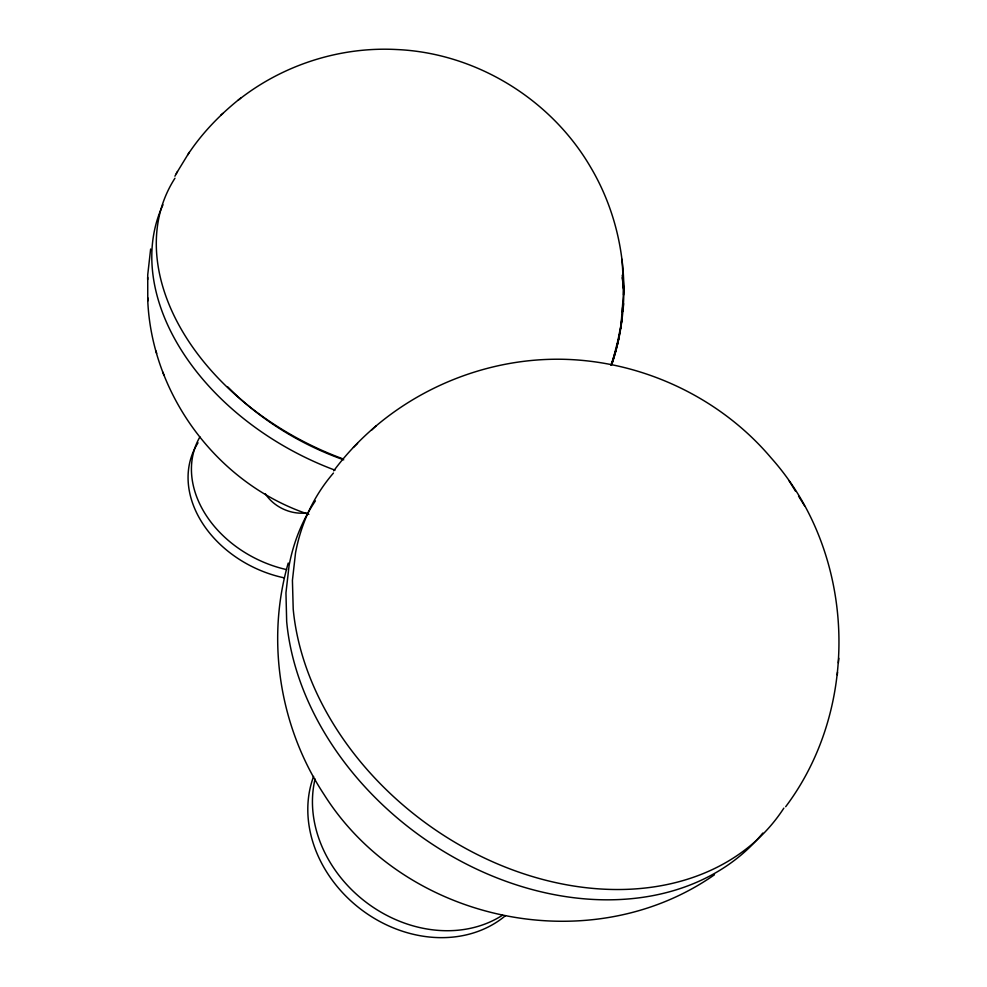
<?xml version="1.0" encoding="UTF-8"?>
<svg xmlns="http://www.w3.org/2000/svg" width="987" height="987" viewBox="0 0 987 987"><rect width="100%" height="100%" fill="white"/><g stroke="black" fill="none" stroke-linecap="round" stroke-linejoin="round"><path stroke-width="1.48" d="M308.832 514.387C218.435 484.407 152.158 396.071 147.766 301.023L147.729 274.855L150.641 249.02M622.069 319.517L617.911 340.49L611.706 364.795C633.58 299.888 625.499 225.789 590.485 166.976C550.697 98.86 475.648 52.953 396.737 49.535C340.022 46.463 282.504 64.982 238.077 100.304M785.677 806.712C861.91 705.31 855.692 552.634 771.131 457.919C720.177 397.613 642.895 361.378 564.083 359.305C475.228 357.121 386.879 399.414 333.717 470.836M622.057 259.347L623.784 289.771L620.761 328.14M838.37 662.869L838.79 658.292M837.297 674.812L837.544 672.172M623.599 303.614L623.031 311.102M617.134 345.512L619.12 336.875M288.229 563.046C265.824 640.575 279.728 727.185 324.044 794.498C404.645 922.302 590.263 961.597 714.452 874.778M610.941 365.215L616.11 349.756M174.933 176.192L177.475 171.59M187.629 154.996C201.903 133.159 220.286 114.307 240.668 98.095M176.254 173.601L189.282 152.269M353.432 447.37L357.565 443.422M371.383 430.307L376.22 425.693M220.706 115.232L222.877 113.382M789.168 480.953L795.51 491.144M798.545 496.128L804.541 505.763M155.823 350.78L156.686 353.346M162.917 372.222L163.978 375.368M622.229 275.188L623.784 289.771L622.229 277.754M622.723 277.766L623.5 295.002M147.643 277.396L147.655 279.555M147.742 297.766L147.766 301.023M505.492 915.64A121.438 101.846 37.9 0 1 363.598 911.309A121.438 101.846 37.9 0 1 313.607 776.424M502.58 915.159A122.166 102.105 37.8 0 1 368.607 904.117A122.166 102.105 37.8 0 1 315.087 779.014M783.863 808.119A281.073 214.524 36.3 0 1 502.852 866.117A281.073 214.524 36.3 0 1 293.213 609.152L292.423 580.381L295.52 552.93A281.073 214.524 36.3 0 1 333.446 473.044M762.803 833.065A278.79 214.056 36.4 0 1 483.519 872.261A278.79 214.056 36.4 0 1 286.674 621.502L285.959 592.854L289.092 565.502A278.79 214.056 36.4 0 1 315.408 500.878M284.133 577.839A105.227 80.959 25.2 0 1 198.029 442.805M286.612 569.61A105.769 81.07 25.2 0 1 199.929 436.883M306.155 512.895A35.236 26.994 25.2 0 1 265.429 493.895M343.735 459.819A221.174 154.638 26.5 0 1 227.886 386.99M622.526 307.586A69.201 22.491 -76.6 0 1 622.328 312.176M621.81 318.505A69.201 22.491 -76.6 0 1 611.36 365.054M335 470.17A236.88 165.668 26.5 0 1 162.991 204.79M342.514 458.708A238.533 165.767 26.5 0 1 174.946 178.215"/></g></svg>
